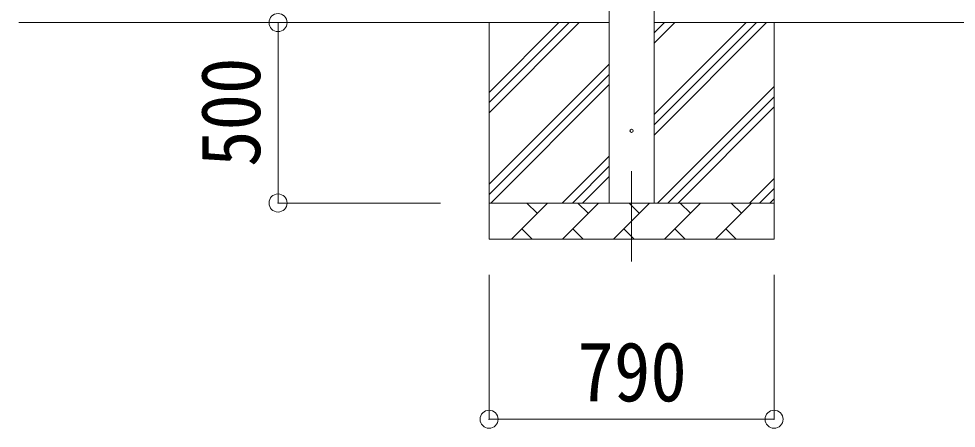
# Model space of a CAD drawing. Units: millimetres at full size, sheet at 1:50. Extents: x -14053 to 14053, y -9700 to 9700.
# Drawn here: x -10960 to -8361, y -5941 to -4806 of the extents above; entities that cross this region are included whole.
import ezdxf
from ezdxf.enums import TextEntityAlignment as Align

# ---------------------------------------------------------------- set-up
doc = ezdxf.new("R2010")
doc.units = ezdxf.units.MM
doc.header["$LTSCALE"] = 50
doc.header["$PDMODE"] = 32
doc.header["$PDSIZE"] = 50
doc.linetypes.add('CHAIN1', pattern=[8, 5, -1, 1, -1])
for name, color, linetype, lineweight in [('0-1_Defpoints', 7, 'CHAIN1', 9), ('0-2_TEXT1', 4, 'Continuous', 9), ('0-3_SHAPE', 7, 'Continuous', 9), ('0-8_TABLE1', 6, 'Continuous', 9)]:
    doc.layers.add(name, color=color, linetype=linetype, lineweight=lineweight)
doc.styles.add('ＭＳ ゴシック', font='')
doc.styles.get('ＭＳ ゴシック').set_extended_font_data('MS Gothic')

msp = doc.modelspace()

# ---------------------------------------------------------------- linework, layer by layer
at = {"layer": '0-1_Defpoints'}
msp.add_line((-9261.15, -5228.59), (-9261.15, -5515.92), dxfattribs=at)
at = {"layer": '0-2_TEXT1'}
for p, q in [((-9323.65, -2316.92), (-9323.65, -5316.92)), ((-9198.65, -5316.92), (-9198.65, -2316.92))]:
    msp.add_line(p, q, dxfattribs=at)
msp.add_circle((-9261.15, -5116.92), 4.5, dxfattribs=at)
at = {"layer": '0-3_SHAPE'}
for p, q in [((-9323.65, -4816.92), (-10959.85, -4816.92)), ((-9656.15, -4816.92), (-9656.15, -5416.92)), ((-9656.15, -5010.4), (-9462.67, -4816.92)), ((-9656.15, -5038.69), (-9434.38, -4816.92)), ((-9656.15, -5066.97), (-9406.1, -4816.92)), ((-4587.15, -4816.92), (-9198.65, -4816.92)), ((-9198.65, -4845.75), (-9169.83, -4816.92)), ((-9198.65, -4874.03), (-9141.54, -4816.92)), ((-9198.65, -5128.59), (-8886.98, -4816.92)), ((-9198.65, -5072.02), (-8943.55, -4816.92)), ((-9198.65, -5100.31), (-8915.27, -4816.92)), ((-8866.15, -4816.92), (-8866.15, -5416.92)), ((-9656.15, -5264.96), (-9323.65, -4932.46)), ((-9656.15, -5293.25), (-9323.65, -4960.75)), ((-9651.54, -5316.92), (-9323.65, -4989.03)), ((-9188.99, -5316.92), (-8866.15, -4994.08)), ((-9160.71, -5316.92), (-8866.15, -5022.36)), ((-9132.42, -5316.92), (-8866.15, -5050.65)), ((-9453.55, -5316.92), (-9323.65, -5187.02)), ((-9425.27, -5316.92), (-9323.65, -5215.31)), ((-9396.98, -5316.92), (-9323.65, -5243.59)), ((-8934.43, -5316.92), (-8866.15, -5248.64)), ((-8906.15, -5316.92), (-8866.15, -5276.92)), ((-9656.15, -5316.92), (-8866.15, -5316.92)), ((-9593.99, -5416.92), (-9493.99, -5316.92)), ((-9522.55, -5345.48), (-9551.1, -5316.92)), ((-9452.57, -5416.92), (-9352.57, -5316.92)), ((-9381.12, -5345.48), (-9409.68, -5316.92)), ((-9311.15, -5416.92), (-9211.15, -5316.92)), ((-9239.7, -5345.48), (-9268.26, -5316.92)), ((-9169.73, -5416.92), (-9069.73, -5316.92)), ((-9098.28, -5345.48), (-9126.84, -5316.92)), ((-9028.31, -5416.92), (-8928.31, -5316.92)), ((-8956.86, -5345.48), (-8985.41, -5316.92)), ((-8877.87, -5316.92), (-8866.15, -5305.21)), ((-9565.44, -5388.37), (-9536.89, -5416.92)), ((-9424.02, -5388.37), (-9395.46, -5416.92)), ((-9282.6, -5388.37), (-9254.04, -5416.92)), ((-9141.17, -5388.37), (-9112.62, -5416.92)), ((-8999.75, -5388.37), (-8971.2, -5416.92)), ((-8866.15, -5416.92), (-9656.15, -5416.92))]:
    msp.add_line(p, q, dxfattribs=at)
at = {"layer": '0-8_TABLE1'}
for p, q in [((-10241.15, -4816.92), (-9791.15, -4816.92)), ((-10241.15, -5316.92), (-10241.15, -4816.92)), ((-10241.15, -5316.92), (-9791.15, -5316.92)), ((-9656.15, -5915.92), (-9656.15, -5515.92)), ((-8866.15, -5915.92), (-8866.15, -5515.92)), ((-9656.15, -5915.92), (-8866.15, -5915.92))]:
    msp.add_line(p, q, dxfattribs=at)
for p in [(-10241.15, -4816.92), (-10241.15, -5316.92), (-9656.15, -5915.92), (-8866.15, -5915.92)]:
    msp.add_point(p, dxfattribs=at)

# ---------------------------------------------------------------- texts
at = {"layer": '0-8_TABLE1', "color": 7, "style": 'ＭＳ ゴシック', "width": 0.9}
msp.add_text('500', height=165, rotation=90, dxfattribs=at).set_placement((-10241.15, -5216.92), align=Align.BOTTOM_LEFT)
msp.add_text('790', height=165, dxfattribs=at).set_placement((-9411.15, -5915.92), align=Align.BOTTOM_LEFT)

doc.saveas('drawing.dxf')
